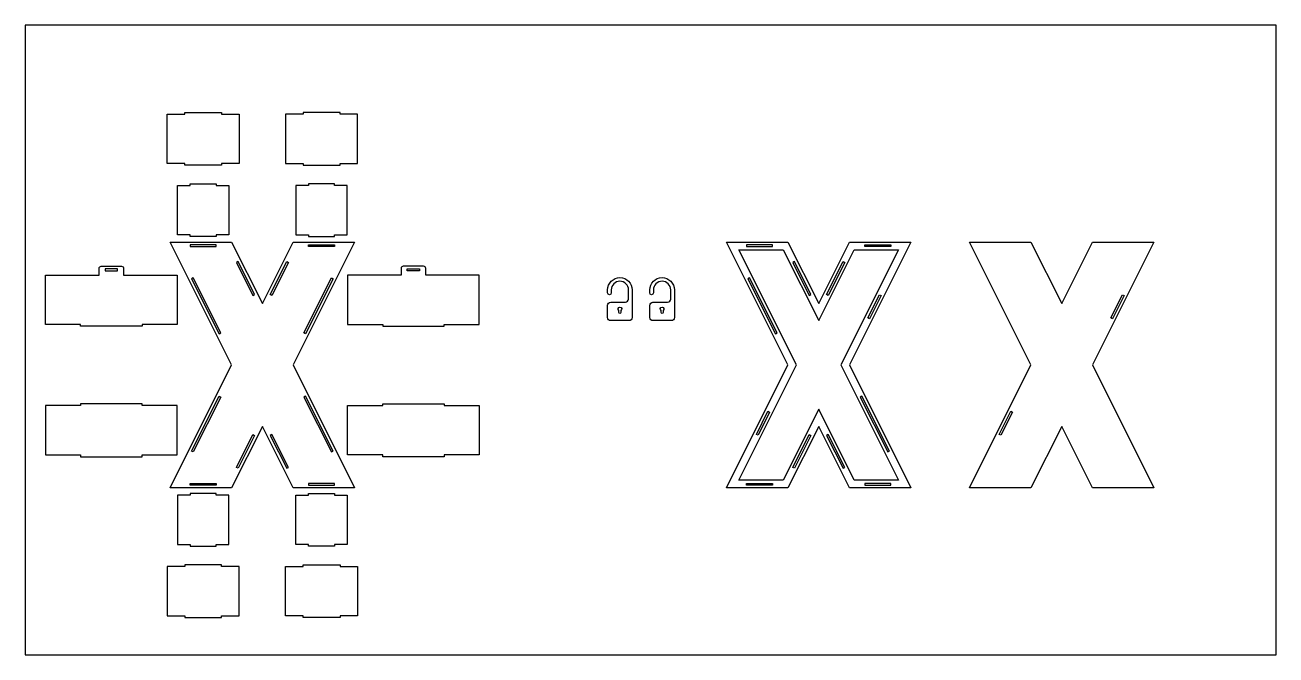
# Model space of a CAD drawing. Header units: millimetres. Extents: x 13139 to 15173, y 1075 to 2100.
import ezdxf

# ---------------------------------------------------------------- set-up
doc = ezdxf.new("R2010")
doc.units = ezdxf.units.MM

msp = doc.modelspace()

# ---------------------------------------------------------------- linework, layer by layer
for points in [[(13138.9, 1075.1), (15173.5, 1075.1), (15173.5, 2099.6), (13138.9, 2099.6)], [(13398.7, 1874.6), (13370.1, 1874.6), (13370.1, 1954.6), (13398.7, 1954.6), (13398.7, 1957.6), (13458.7, 1957.6), (13458.7, 1954.6), (13487.3, 1954.6), (13487.3, 1874.6), (13458.7, 1874.6), (13458.7, 1871.6), (13398.7, 1871.6)], [(13651.2, 1874.6), (13679.8, 1874.6), (13679.8, 1954.6), (13651.2, 1954.6), (13651.2, 1957.6), (13591.2, 1957.6), (13591.2, 1954.6), (13562.6, 1954.6), (13562.6, 1874.6), (13591.2, 1874.6), (13591.2, 1871.6), (13651.2, 1871.6)], [(13449.7, 1758.5), (13449.7, 1755.5), (13407.7, 1755.5), (13407.7, 1758.5), (13387.1, 1758.5), (13387.1, 1838.5), (13407.7, 1838.5), (13407.7, 1841.5), (13449.7, 1841.5), (13449.7, 1838.5), (13470.3, 1838.5), (13470.3, 1758.5)], [(13600.2, 1758.5), (13600.2, 1755.5), (13642.2, 1755.5), (13642.2, 1758.5), (13662.8, 1758.5), (13662.8, 1838.5), (13642.2, 1838.5), (13642.2, 1841.5), (13600.2, 1841.5), (13600.2, 1838.5), (13579.6, 1838.5), (13579.6, 1758.5)], [(13374.9, 1746.7), (13474.9, 1746.7), (13524.9, 1646.7), (13574.9, 1746.7), (13674.9, 1746.7), (13574.9, 1546.7), (13674.9, 1346.7), (13574.9, 1346.7), (13524.9, 1446.7), (13474.9, 1346.7), (13374.9, 1346.7), (13474.9, 1546.7)], [(13449.7, 1742.2), (13407.7, 1742.2), (13407.7, 1739.2), (13449.7, 1739.2)], [(13600.2, 1742.2), (13642.2, 1742.2), (13642.2, 1739.2), (13600.2, 1739.2)], [(14279.8, 1746.7), (14379.8, 1746.7), (14429.8, 1646.7), (14479.8, 1746.7), (14579.8, 1746.7), (14479.8, 1546.7), (14579.8, 1346.7), (14479.8, 1346.7), (14429.8, 1446.7), (14379.8, 1346.7), (14279.8, 1346.7), (14379.8, 1546.7)], [(14300, 1734.2), (14372, 1734.2), (14429.8, 1618.8), (14487.5, 1734.2), (14559.5, 1734.2), (14465.8, 1546.7), (14559.5, 1359.2), (14487.5, 1359.2), (14429.8, 1474.7), (14372, 1359.2), (14300, 1359.2), (14393.7, 1546.7)], [(14354.5, 1742.2), (14312.5, 1742.2), (14312.5, 1739.2), (14354.5, 1739.2)], [(14505, 1742.2), (14547, 1742.2), (14547, 1739.2), (14505, 1739.2)], [(14674.9, 1746.7), (14774.9, 1746.7), (14824.9, 1646.7), (14874.9, 1746.7), (14974.9, 1746.7), (14874.9, 1546.7), (14974.9, 1346.7), (14874.9, 1346.7), (14824.9, 1446.7), (14774.9, 1346.7), (14674.9, 1346.7), (14774.9, 1546.7)], [(13512.2, 1661.1), (13485.3, 1714.8), (13482.6, 1713.4), (13509.5, 1659.8)], [(13537.7, 1661.1), (13564.6, 1714.8), (13567.2, 1713.4), (13540.4, 1659.8)], [(14417, 1661.1), (14390.2, 1714.8), (14387.5, 1713.4), (14414.3, 1659.8)], [(14442.6, 1661.1), (14469.4, 1714.8), (14472.1, 1713.4), (14445.2, 1659.8)], [(13289.3, 1703.3), (13269.3, 1703.3), (13269.3, 1699.8), (13289.3, 1699.8)], [(13760.6, 1703.3), (13780.6, 1703.3), (13780.6, 1699.8), (13760.6, 1699.8)], [(13457.3, 1598.8), (13412.6, 1688.2), (13409.9, 1686.9), (13454.6, 1597.5)], [(13592.6, 1598.8), (13637.3, 1688.2), (13640, 1686.9), (13595.3, 1597.5)], [(14362.1, 1598.8), (14317.4, 1688.2), (14314.7, 1686.9), (14359.4, 1597.5)], [(14509.7, 1623.4), (14528.5, 1660.9), (14531.2, 1659.6), (14512.4, 1622)], [(14904.9, 1623.4), (14923.6, 1660.9), (14926.3, 1659.6), (14907.5, 1622)], [(13457.3, 1494.6), (13412.6, 1405.2), (13409.9, 1406.5), (13454.6, 1496)], [(13592.6, 1494.6), (13637.3, 1405.2), (13640, 1406.5), (13595.3, 1496)], [(14497.4, 1494.6), (14542.2, 1405.2), (14544.8, 1406.5), (14500.1, 1496)], [(13329.3, 1480.6), (13329.3, 1483.6), (13229.3, 1483.6), (13229.3, 1480.6), (13172.3, 1480.6), (13172.3, 1400.6), (13229.3, 1400.6), (13229.3, 1397.6), (13329.3, 1397.6), (13329.3, 1400.6), (13386.3, 1400.6), (13386.3, 1480.6)], [(13720.6, 1480.6), (13720.6, 1483.6), (13820.6, 1483.6), (13820.6, 1480.6), (13877.6, 1480.6), (13877.6, 1400.6), (13820.6, 1400.6), (13820.6, 1397.6), (13720.6, 1397.6), (13720.6, 1400.6), (13663.6, 1400.6), (13663.6, 1480.6)], [(14349.8, 1470.1), (14331.1, 1432.5), (14328.4, 1433.9), (14347.2, 1471.4)], [(14745, 1470.1), (14726.2, 1432.5), (14723.5, 1433.9), (14742.3, 1471.4)], [(13512.2, 1432.3), (13485.3, 1378.7), (13482.6, 1380), (13509.5, 1433.7)], [(13537.7, 1432.3), (13564.6, 1378.7), (13567.2, 1380), (13540.4, 1433.7)], [(14417, 1432.3), (14390.2, 1378.7), (14387.5, 1380), (14414.3, 1433.7)], [(14442.6, 1432.3), (14469.4, 1378.7), (14472.1, 1380), (14445.2, 1433.7)], [(13449.7, 1351.2), (13407.7, 1351.2), (13407.7, 1354.2), (13449.7, 1354.2)], [(13600.2, 1351.2), (13642.2, 1351.2), (13642.2, 1354.2), (13600.2, 1354.2)], [(14354.5, 1351.2), (14312.5, 1351.2), (14312.5, 1354.2), (14354.5, 1354.2)], [(14505, 1351.2), (14547, 1351.2), (14547, 1354.2), (14505, 1354.2)], [(13449.7, 1334.9), (13449.7, 1337.9), (13407.7, 1337.9), (13407.7, 1334.9), (13387.1, 1334.9), (13387.1, 1254.9), (13407.7, 1254.9), (13407.7, 1251.9), (13449.7, 1251.9), (13449.7, 1254.9), (13470.3, 1254.9), (13470.3, 1334.9)], [(13600.2, 1334.9), (13600.2, 1337.9), (13642.2, 1337.9), (13642.2, 1334.9), (13662.8, 1334.9), (13662.8, 1254.9), (13642.2, 1254.9), (13642.2, 1251.9), (13600.2, 1251.9), (13600.2, 1254.9), (13579.6, 1254.9), (13579.6, 1334.9)], [(13398.7, 1218.8), (13370.1, 1218.8), (13370.1, 1138.8), (13398.7, 1138.8), (13398.7, 1135.8), (13458.7, 1135.8), (13458.7, 1138.8), (13487.3, 1138.8), (13487.3, 1218.8), (13458.7, 1218.8), (13458.7, 1221.8), (13398.7, 1221.8)], [(13651.2, 1218.8), (13679.8, 1218.8), (13679.8, 1138.8), (13651.2, 1138.8), (13651.2, 1135.8), (13591.2, 1135.8), (13591.2, 1138.8), (13562.6, 1138.8), (13562.6, 1218.8), (13591.2, 1218.8), (13591.2, 1221.8), (13651.2, 1221.8)]]:
    msp.add_lwpolyline(points, close=True)
for points in [[(13172.3, 1612.8), (13172.3, 1692.8), (13259.3, 1692.8), (13259.3, 1703.8, -0.414214), (13262.8, 1707.3), (13295.8, 1707.3, -0.414214), (13299.3, 1703.8), (13299.3, 1692.8), (13386.3, 1692.8), (13386.3, 1612.8), (13329.3, 1612.8), (13329.3, 1609.8), (13229.3, 1609.8), (13229.3, 1612.8)], [(13877.6, 1612.8), (13877.6, 1692.8), (13790.6, 1692.8), (13790.6, 1703.8, 0.414214), (13787.1, 1707.3), (13754.1, 1707.3, 0.414214), (13750.6, 1703.8), (13750.6, 1692.8), (13663.6, 1692.8), (13663.6, 1612.8), (13720.6, 1612.8), (13720.6, 1609.8), (13820.6, 1609.8), (13820.6, 1612.8)], [(14086.4, 1663.8), (14086.4, 1668.8, -1), (14126.4, 1668.8), (14126.4, 1648.8), (14126.4, 1623.8, -0.414214), (14121.4, 1618.8), (14091.4, 1618.8, -0.414214), (14086.4, 1623.8), (14086.4, 1643.8, -0.414214), (14091.4, 1648.8), (14115.4, 1648.8, 0.414214), (14120.4, 1653.8), (14120.4, 1668.8, 1), (14092.4, 1668.8), (14092.4, 1663.8, -1)], [(14155, 1663.8), (14155, 1668.8, -1), (14195, 1668.8), (14195, 1648.8), (14195, 1623.8, -0.414214), (14190, 1618.8), (14160, 1618.8, -0.414214), (14155, 1623.8), (14155, 1643.8, -0.414214), (14160, 1648.8), (14184, 1648.8, 0.414214), (14189, 1653.8), (14189, 1668.8, 1), (14161, 1668.8), (14161, 1663.8, -1)], [(14107.9, 1635.3), (14107.9, 1631.8, -1), (14104.9, 1631.8), (14104.9, 1635.3, -3.732051)], [(14176.5, 1635.3), (14176.5, 1631.8, -1), (14173.5, 1631.8), (14173.5, 1635.3, -3.732051)]]:
    msp.add_lwpolyline(points, format="xyb", close=True)

doc.saveas('drawing.dxf')
